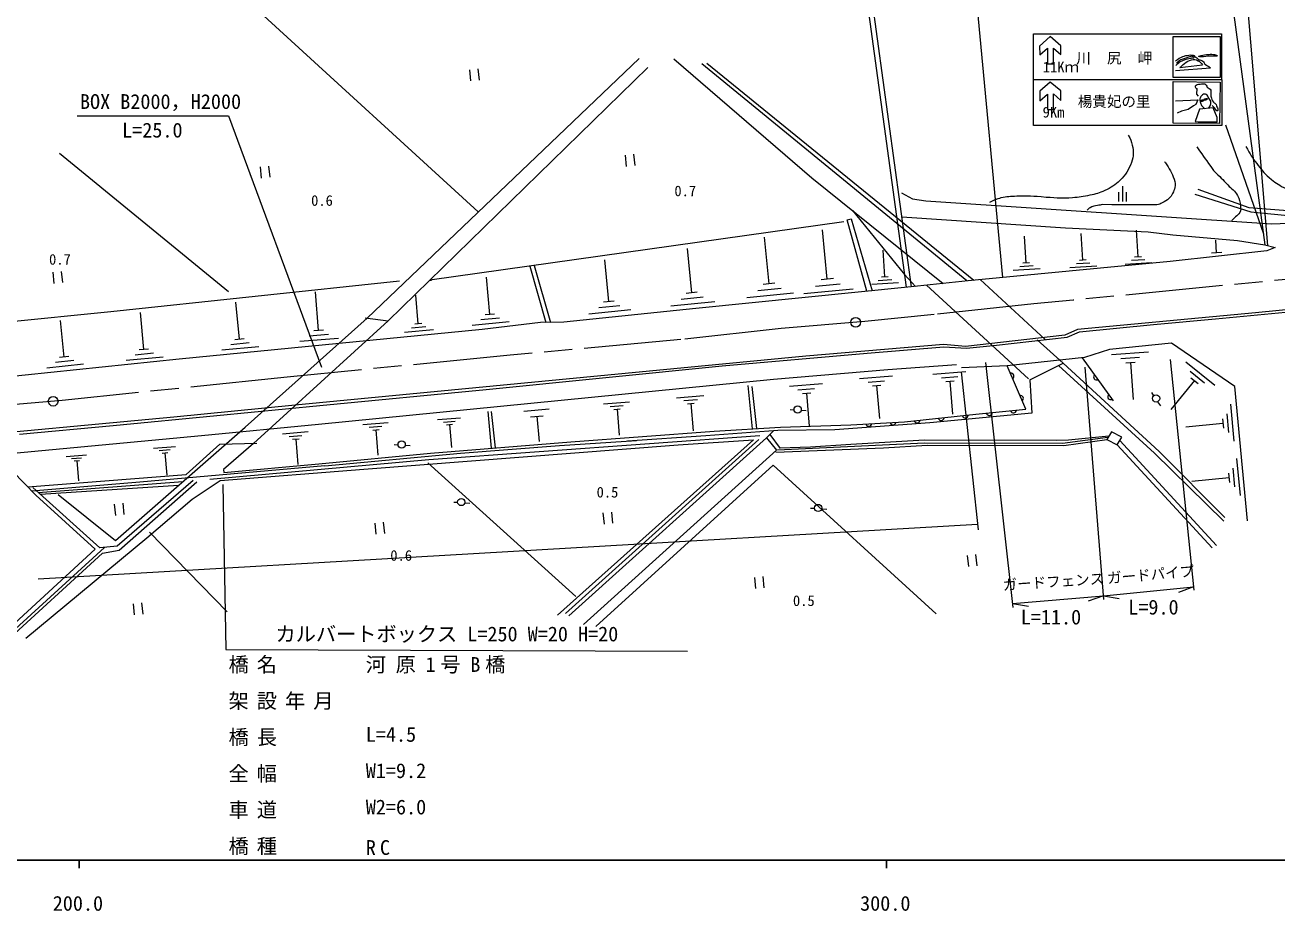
# Model space of a CAD drawing. Units: millimetres, scale not verified. Extents: x 40000 to 680000, y 20000 to 380000.
# Drawn here: x 261294 to 416357, y 198715 to 308476 of the extents above; entities that cross this region are included whole.
import ezdxf
from ezdxf.enums import TextEntityAlignment as Align

# ---------------------------------------------------------------- set-up
doc = ezdxf.new("R2010")
doc.units = ezdxf.units.MM
doc.header["$LTSCALE"] = 1000
doc.linetypes.add('CHAIN', pattern=[18.5, 12, -1.5, 3.5, -1.5])
for name, color, linetype, lineweight in [('M-BGD', 7, 'Continuous', 13), ('M-BMK', 2, 'CHAIN', 13), ('M-STR-HTXT', 7, 'Continuous', 13), ('M-TTL-BAND', 7, 'Continuous', 25)]:
    doc.layers.add(name, color=color, linetype=linetype, lineweight=lineweight)
doc.styles.add('ＭＳ ゴシック', font='')
doc.styles.get('ＭＳ ゴシック').set_extended_font_data('MS Gothic')

msp = doc.modelspace()

# ---------------------------------------------------------------- linework, layer by layer
at = {"layer": 'M-BGD'}
for p, q in [((317435, 285316), (290881, 309614)), ((303679, 272178), (337351, 304340)), ((306257, 271835), (338447, 303201)), ((316346, 302941), (316487, 301548)), ((317391, 303047), (317532, 301654)), ((377939, 276778), (345113, 303650)), ((345755, 303731), (378794, 276860)), ((403793, 302825), (408122, 303187)), ((404335, 303194), (407125, 303547)), ((386218, 301711), (409503, 301714)), ((409966, 296124), (414690, 282603)), ((286494, 275425), (265577, 292566)), ((335625, 292359), (335766, 290967)), ((336669, 292465), (336810, 291072)), ((290416, 290905), (290557, 289512)), ((291461, 291011), (291602, 289618)), ((397207, 288511), (397207, 286598)), ((396735, 287755), (396735, 286598)), ((397679, 287755), (397679, 286598)), ((363763, 285507), (370222, 277560)), ((362705, 284106), (311412, 276847)), ((360661, 276989), (360059, 283102)), ((385305, 278987), (385100, 282304)), ((392323, 279346), (392119, 282663)), ((399147, 279751), (398942, 283068)), ((343867, 275299), (343328, 280772)), ((353448, 276413), (352878, 282200)), ((408872, 280246), (408774, 281839)), ((333601, 274209), (333092, 279377)), ((367784, 277270), (367580, 280587)), ((392738, 279371), (391909, 279320)), ((400001, 279387), (398343, 279285)), ((399561, 279776), (398732, 279725)), ((409510, 280285), (408235, 280206)), ((264729, 277854), (264870, 276461)), ((265774, 277960), (265915, 276567)), ((323814, 278602), (325800, 271614)), ((324369, 278680), (326377, 271622)), ((387015, 278260), (383698, 278056)), ((386160, 278624), (384501, 278522)), ((385720, 279013), (384890, 278962)), ((394033, 278619), (390716, 278414)), ((393178, 278982), (391519, 278880)), ((400856, 279024), (397539, 278819)), ((311412, 276847), (311620, 276853)), ((318863, 272621), (318437, 277218)), ((354171, 276484), (352725, 276342)), ((362264, 276376), (359208, 276075)), ((361425, 277065), (359897, 276914)), ((369494, 276543), (366177, 276338)), ((368639, 276906), (366981, 276804)), ((368199, 277295), (367370, 277244)), ((370222, 277560), (371594, 276100)), ((372929, 276243), (385595, 264649)), ((379580, 276935), (387650, 269502)), ((297644, 270635), (297278, 275416)), ((310007, 271451), (309678, 275004)), ((345303, 274750), (342566, 274480)), ((344551, 275366), (343183, 275232)), ((356484, 275251), (350697, 274681)), ((354966, 275832), (352072, 275547)), ((363868, 275762), (357755, 275160)), ((287860, 269549), (287411, 274136)), ((336312, 273171), (331144, 272662)), ((334957, 273690), (332372, 273435)), ((334247, 274272), (332955, 274145)), ((346738, 274200), (341266, 273661)), ((266136, 267344), (265667, 271870)), ((276012, 268271), (275587, 272868)), ((288543, 258666), (303679, 272178)), ((289578, 256645), (306257, 271835)), ((303442, 272209), (306257, 271835)), ((310451, 271492), (309563, 271410)), ((321267, 271684), (316670, 271259)), ((320065, 272153), (317766, 271940)), ((319437, 272674), (318288, 272568)), ((298885, 270129), (296495, 269946)), ((298242, 270681), (297047, 270589)), ((311866, 270727), (308312, 270398)), ((310936, 271089), (309160, 270924)), ((276586, 268324), (275437, 268218)), ((290266, 268626), (285679, 268177)), ((289063, 269087), (286769, 268863)), ((288433, 269605), (287287, 269492)), ((300127, 269623), (295346, 269256)), ((386636, 269460), (389877, 266601)), ((267326, 266896), (265063, 266661)), ((266701, 267403), (265570, 267286)), ((278417, 267334), (273819, 266909)), ((277214, 267802), (274916, 267590)), ((392210, 267261), (396064, 261901)), ((395847, 267669), (400453, 267983)), ((397037, 267172), (399340, 267329)), ((397652, 266635), (398804, 266714)), ((405065, 266766), (408652, 263859)), ((268516, 266447), (263990, 265978)), ((373723, 265208), (377814, 265543)), ((398228, 266674), (398542, 262068)), ((405599, 265591), (407392, 264138)), ((350818, 263827), (351372, 258448)), ((351306, 263713), (351901, 258479)), ((355967, 263725), (360058, 264061)), ((364646, 264665), (368737, 265001)), ((365711, 264238), (367756, 264406)), ((366264, 263768), (367287, 263852)), ((366775, 263810), (367111, 259719)), ((374788, 264780), (376833, 264948)), ((375341, 264311), (376364, 264395)), ((375852, 264353), (376188, 260262)), ((406132, 264416), (403225, 260830)), ((405683, 264780), (406580, 264053)), ((341997, 262307), (345386, 262585)), ((342879, 261953), (344573, 262092)), ((357031, 263298), (359077, 263465)), ((357585, 262828), (358607, 262912)), ((358096, 262870), (358431, 258779)), ((400803, 262951), (401076, 262548)), ((294763, 261367), (279729, 259896)), ((318608, 260594), (319020, 256059)), ((319044, 260579), (319542, 256101)), ((323070, 260655), (326196, 260911)), ((332951, 261548), (336158, 261811)), ((333785, 261213), (335389, 261345)), ((334219, 260845), (335021, 260911)), ((334620, 260878), (334883, 257670)), ((343337, 261564), (344184, 261634)), ((343761, 261599), (344039, 258210)), ((356056, 260842), (356541, 260811)), ((357429, 260752), (358049, 260712)), ((401575, 261811), (401923, 261296)), ((410597, 261507), (411030, 256910)), ((303113, 258976), (306256, 259233)), ((312371, 259591), (315237, 259826)), ((313117, 259292), (314550, 259409)), ((313505, 258963), (314221, 259022)), ((313863, 258992), (314098, 256127)), ((323916, 259937), (325479, 260065)), ((324697, 260001), (324954, 256875)), ((409664, 259100), (405068, 258668)), ((409610, 259675), (409719, 258526)), ((410131, 260303), (410347, 258005)), ((293191, 257842), (296351, 258101)), ((294014, 257512), (295594, 257642)), ((303931, 258647), (305502, 258776)), ((304356, 258287), (305141, 258351)), ((304749, 258319), (305006, 255176)), ((353136, 257350), (354010, 258181)), ((353549, 257743), (354827, 256028)), ((277197, 256044), (279941, 256269)), ((277911, 255757), (279283, 255870)), ((294441, 257149), (295231, 257214)), ((294836, 257182), (295095, 254022)), ((307010, 256501), (307495, 256470)), ((308383, 256412), (309003, 256371)), ((327234, 235364), (351530, 257095)), ((328245, 235563), (352197, 257117)), ((396567, 256454), (408344, 243686)), ((396896, 257004), (408875, 243978)), ((266400, 255034), (268908, 255240)), ((267053, 254772), (268307, 254875)), ((267392, 254485), (268019, 254536)), ((267705, 254510), (267911, 252003)), ((278282, 255443), (278968, 255499)), ((278625, 255471), (278850, 252727)), ((330470, 234217), (354379, 255795)), ((411357, 254780), (411789, 250184)), ((311180, 254215), (329505, 237680)), ((410370, 252948), (410478, 251799)), ((410890, 253577), (411107, 251279)), ((262933, 250540), (280821, 251906)), ((280284, 251436), (263209, 250292)), ((410424, 252374), (405828, 251941)), ((262239, 251163), (270542, 243699)), ((272349, 249114), (272490, 247722)), ((273394, 249220), (273535, 247827)), ((314394, 249374), (314880, 249343)), ((315767, 249284), (316388, 249244)), ((333914, 248137), (334055, 246744)), ((358591, 248636), (359077, 248605)), ((359965, 248547), (360585, 248506)), ((304618, 246781), (304759, 245388)), ((305663, 246886), (305804, 245494)), ((332869, 248031), (333010, 246638)), ((276717, 245643), (286322, 235793)), ((258173, 231946), (271129, 243762)), ((258554, 231726), (270884, 243027)), ((377993, 242770), (378134, 241377)), ((379037, 242876), (379179, 241483)), ((351635, 240039), (351776, 238646)), ((352680, 240144), (352821, 238751)), ((274684, 236777), (274825, 235384)), ((275729, 236883), (275870, 235490))]:
    msp.add_line(p, q, dxfattribs=at)
for points in [[(412016, 323549), (412048, 318759), (415171, 281168)], [(341661, 304289), (358746, 289542), (375006, 276465)], [(406638, 299672), (406444, 299901), (406458, 300621)], [(403796, 299094), (406548, 299198), (406309, 298647), (406029, 298471), (405364, 298014), (404523, 297806), (404014, 297567)], [(369863, 287695), (371229, 286924), (372868, 286715), (415732, 283836), (423926, 284170), (432587, 285580), (448910, 287427), (450939, 283837)], [(406204, 287533), (413105, 285352), (424331, 284236)], [(406562, 288157), (412871, 285867), (424097, 284986), (427967, 285516), (448285, 288028)], [(369908, 284697), (390160, 283338), (400387, 282843), (403472, 282500), (411477, 281761), (414873, 281252), (416130, 280898), (415122, 280514), (403111, 279159), (378100, 276795), (371041, 276041), (344363, 273374)], [(365543, 275492), (363140, 284358), (363634, 284478), (366237, 275561)], [(307685, 276758), (271925, 272959), (258746, 271627)], [(260627, 257802), (272218, 258877), (285039, 260085), (297813, 261346), (318423, 263338), (347639, 266240), (365580, 267813), (375102, 268624), (377906, 268447), (381613, 268810), (390353, 269796), (391911, 270472), (401071, 271375), (408736, 272087), (442547, 275290)], [(445576, 275971), (413683, 272820), (391644, 270756), (390065, 270061), (377765, 268634), (375066, 268894), (358012, 267448), (294763, 261367)], [(344363, 273374), (328035, 271644), (325158, 271606)], [(325158, 271606), (317909, 270740), (280382, 267082), (258074, 264771), (247515, 264437), (234043, 264381), (221779, 265109), (187797, 271372)], [(412717, 247054), (411146, 263704), (403280, 269059), (395603, 268261), (392533, 267296), (382934, 266255), (377279, 266016)], [(180116, 246143), (182554, 260900), (184299, 262193), (204048, 258275), (218450, 256315), (229503, 255201), (239808, 254710), (248655, 254710), (259872, 255435), (283140, 257602), (297648, 259043), (354014, 264612), (368180, 265814), (376682, 266412)], [(289578, 256645), (285883, 253391), (285914, 253048), (297674, 254127), (311508, 255451), (328876, 256856), (346630, 258170), (354856, 258653), (363564, 258933), (370232, 259307), (379049, 260273), (385234, 260880), (382934, 266255)], [(385764, 264513), (389877, 266601), (401756, 255649), (409897, 247456)], [(389296, 266306), (401208, 255428), (409792, 247000)], [(385764, 264513), (386013, 260397), (373363, 259182), (361601, 258341), (354544, 258248), (345633, 257593), (335912, 256908)], [(279729, 259896), (250491, 257160), (235046, 257140), (226104, 257562), (219612, 258133), (214752, 258850), (209788, 259712), (191186, 263584)], [(265417, 250297), (272505, 244626), (288543, 258666)], [(352319, 257582), (311307, 254588), (284185, 252186)], [(354782, 256088), (358594, 256237), (363579, 256563), (372698, 257066), (389017, 257058), (390528, 257074), (395553, 257573)], [(261411, 232508), (276382, 244924), (282013, 249726), (285448, 252039), (303259, 253469), (342181, 256452), (351530, 257095)], [(261625, 251249), (281239, 252776), (285403, 256541), (290015, 256655)], [(298434, 253851), (315212, 255450), (327472, 256385), (337043, 256988)], [(328662, 235264), (353136, 257350), (354379, 255795)], [(354282, 255543), (367639, 256095), (373043, 256412), (389960, 256365), (395288, 257133)], [(395429, 257367), (389792, 256627), (372695, 256683), (354497, 255814)], [(258481, 232912), (269974, 243526), (262613, 250244), (259762, 253142)], [(298434, 253851), (275522, 251835), (262149, 250716)], [(374157, 235508), (353948, 253935), (331990, 233948)], [(282123, 252040), (272691, 243930), (270542, 243699)], [(270884, 243027), (272971, 243400), (282588, 251868)]]:
    msp.add_lwpolyline(points, dxfattribs=at)
for points in [[(386221, 307393), (409496, 307385), (409509, 296040), (386216, 296049)], [(388247, 307064), (386958, 305874), (386984, 304775), (387926, 305610), (387922, 303674), (388672, 303677), (388677, 305601), (389588, 304810), (389588, 305890)], [(403498, 307046), (409339, 307046), (409334, 301975), (403491, 301980)], [(388266, 301380), (386971, 300289), (386978, 299103), (387922, 299929), (387926, 298001), (388683, 298003), (388678, 299954), (389602, 299120), (389608, 300307)], [(403495, 301460), (409330, 301377), (409254, 296295), (403499, 296305)], [(406617, 296501), (408971, 296501), (408971, 297013), (408452, 298232), (406776, 298038), (406236, 296536)], [(395861, 258084), (395288, 257133), (396567, 256454), (397144, 257419)]]:
    msp.add_lwpolyline(points, close=True, dxfattribs=at)
for centre, radius in [((364173, 271647), 600), ((264777, 261868), 600), ((401381, 262217), 450), ((356990, 260849), 450), ((307944, 256508), 450), ((315328, 249381), 450), ((359525, 248643), 450)]:
    msp.add_circle(centre, radius, dxfattribs=at)
for centre, start, end in [((383411, 264972), 303.55942, 102.7817), ((394015, 264864), 136.10921, 295.3315), ((384591, 262214), 303.55942, 102.7817), ((395766, 262428), 136.10921, 295.3315), ((383714, 260787), 196.37618, 355.59847), ((365798, 259135), 193.45907, 352.68136), ((368793, 259296), 193.45907, 352.68136), ((371780, 259536), 196.37618, 355.59847), ((374763, 259849), 196.37618, 355.59847), ((377747, 260162), 196.37618, 355.59847), ((380730, 260474), 196.37618, 355.59847)]:
    msp.add_arc(centre, 366, start, end, dxfattribs=at)
for points, knots in [([(403809, 304023), (404189, 304307), (404322, 304440), (404713, 304577), (404907, 304645), (405019, 304674), (405221, 304711), (405518, 304764), (405701, 304801), (405992, 304724), (406149, 304683), (406200, 304579), (406329, 304480), (406475, 304368), (406518, 304243), (406689, 304175), (406779, 304140), (406842, 304164), (406934, 304134), (407130, 304068), (407213, 303958), (407344, 303797), (407386, 303745), (407384, 303701), (407409, 303640), (407409, 303640), (407409, 303640), (407409, 303640)], [0, 0, 0, 0, 1, 1, 1, 2, 2, 2, 3, 3, 3, 4, 4, 4, 5, 5, 5, 6, 6, 6, 7, 7, 7, 8, 8, 8, 9, 9, 9, 9]), ([(405812, 304609), (405336, 304476), (405195, 304445), (404815, 304295), (404627, 304221), (404513, 304196), (404339, 304092), (404155, 303982), (404090, 303915), (403915, 303741)], [0, 0, 0, 0, 1, 1, 1, 2, 2, 2, 3, 3, 3, 3]), ([(404335, 303194), (404576, 303449), (404666, 303536), (404912, 303714), (405216, 303934), (405397, 304086), (405766, 304157), (406089, 304218), (406310, 304212), (406601, 304060), (406855, 303927), (406957, 303794), (407125, 303547)], [0, 0, 0, 0, 1, 1, 1, 2, 2, 2, 3, 3, 3, 4, 4, 4, 4]), ([(404339, 303926), (404893, 304170), (405081, 304291), (405595, 304369), (405771, 304396), (405871, 304397), (406047, 304415), (406047, 304415), (406047, 304415), (406047, 304415)], [0, 0, 0, 0, 1, 1, 1, 2, 2, 2, 3, 3, 3, 3]), ([(406047, 304415), (406088, 304461), (406150, 304520), (406117, 304581), (406097, 304617), (406046, 304636), (406034, 304646), (406034, 304646), (406034, 304646), (406034, 304646)], [0, 0, 0, 0, 1, 1, 1, 2, 2, 2, 3, 3, 3, 3]), ([(408997, 304673), (408987, 304667), (408920, 304628), (408909, 304622), (408909, 304622), (408909, 304622), (408909, 304622), (408906, 304622), (408572, 304644), (408355, 304636), (407929, 304619), (407691, 304593), (407266, 304553), (407149, 304542), (407083, 304506), (406966, 304520), (406860, 304533), (406772, 304495), (406698, 304571), (406685, 304584), (406692, 304603), (406689, 304617), (406689, 304617), (406689, 304617), (406689, 304617)], [0, 0, 0, 0, 1, 1, 1, 2, 2, 2, 3, 3, 3, 4, 4, 4, 5, 5, 5, 6, 6, 6, 7, 7, 7, 8, 8, 8, 8]), ([(406689, 304617), (407125, 304728), (407263, 304766), (407640, 304806), (407975, 304842), (408173, 304903), (408503, 304834), (408702, 304793), (408789, 304767), (408997, 304673)], [0, 0, 0, 0, 1, 1, 1, 2, 2, 2, 3, 3, 3, 3]), ([(406457, 300569), (406416, 300582), (406398, 300593), (406366, 300618), (406307, 300664), (406278, 300712), (406276, 300787), (406273, 300891), (406270, 300975), (406349, 301042), (406435, 301115), (406514, 301107), (406625, 301131), (406780, 301164), (406871, 301164), (407030, 301176), (407180, 301187), (407272, 301237), (407414, 301190), (407499, 301161), (407528, 301106), (407586, 301037), (407659, 300950), (407648, 300863), (407727, 300781), (407805, 300699), (407881, 300693), (407967, 300621), (408057, 300546), (408093, 300489), (408174, 300405), (408174, 300405), (408174, 300405), (408174, 300405)], [0, 0, 0, 0, 1, 1, 1, 2, 2, 2, 3, 3, 3, 4, 4, 4, 5, 5, 5, 6, 6, 6, 7, 7, 7, 8, 8, 8, 9, 9, 9, 10, 10, 10, 11, 11, 11, 11]), ([(407826, 298160), (407908, 298238), (407934, 298273), (407991, 298355), (408115, 298530), (408181, 298654), (408185, 298869), (408190, 299109), (408045, 299218), (407924, 299426), (407816, 299610), (407766, 299737), (407591, 299860), (407524, 299907), (407476, 299936), (407394, 299931), (407280, 299923), (407213, 299886), (407127, 299811), (406977, 299680), (406890, 299589), (406825, 299401), (406808, 299353), (406800, 299323), (406800, 299272), (406802, 299147), (406822, 299077), (406853, 298955), (406897, 298779), (406924, 298677), (407016, 298521), (407094, 298388), (407180, 298344), (407284, 298229), (407326, 298182), (407339, 298168), (407391, 298109)], [0, 0, 0, 0, 1, 1, 1, 2, 2, 2, 3, 3, 3, 4, 4, 4, 5, 5, 5, 6, 6, 6, 7, 7, 7, 8, 8, 8, 9, 9, 9, 10, 10, 10, 11, 11, 11, 12, 12, 12, 12]), ([(407024, 299015), (407086, 299005), (407125, 299010), (407184, 299033), (407268, 299065), (407286, 299138), (407371, 299166), (407413, 299180), (407442, 299157), (407486, 299168), (407586, 299194), (407698, 299189), (407722, 299289), (407730, 299327), (407698, 299355), (407662, 299369), (407567, 299408), (407487, 299386), (407402, 299328), (407367, 299305), (407380, 299262), (407346, 299238), (407292, 299201), (407244, 299223), (407180, 299207), (407105, 299189), (407043, 299205), (406991, 299148), (406962, 299116), (406949, 299078), (406969, 299039), (406979, 299018), (407001, 299018), (407024, 299015)], [0, 0, 0, 0, 1, 1, 1, 2, 2, 2, 3, 3, 3, 4, 4, 4, 5, 5, 5, 6, 6, 6, 7, 7, 7, 8, 8, 8, 9, 9, 9, 10, 10, 10, 11, 11, 11, 11]), ([(408187, 299648), (408279, 299326), (408302, 299176), (408488, 298940), (408600, 298799), (408725, 298772), (408818, 298617), (408876, 298520), (408878, 298450), (408919, 298343), (408959, 298239), (409002, 298188), (409027, 298079), (409041, 298017), (409057, 297981), (409045, 297919), (409040, 297892), (409035, 297871), (409011, 297857), (408962, 297828), (408878, 297892), (408870, 297894), (408870, 297894), (408870, 297894), (408870, 297894)], [0, 0, 0, 0, 1, 1, 1, 2, 2, 2, 3, 3, 3, 4, 4, 4, 5, 5, 5, 6, 6, 6, 7, 7, 7, 8, 8, 8, 8]), ([(397940, 294839), (398225, 294336), (398315, 294103), (398438, 293593), (398634, 292782), (398600, 292248), (398329, 291459), (397998, 290491), (397640, 289981), (396927, 289247), (396305, 288604), (395832, 288359), (395027, 287969), (394348, 287640), (393924, 287544), (393189, 287377), (392361, 287190), (391884, 287140), (391039, 287066), (389759, 286954), (389273, 287020), (387752, 287128)], [0, 0, 0, 0, 1, 1, 1, 2, 2, 2, 3, 3, 3, 4, 4, 4, 5, 5, 5, 6, 6, 6, 7, 7, 7, 7]), ([(412509, 293431), (413080, 292417), (413257, 292092), (413848, 291312), (414398, 290587), (414705, 290165), (415391, 289567)], [0, 0, 0, 0, 1, 1, 1, 2, 2, 2, 2]), ([(402433, 291562), (402484, 291490), (402496, 291468), (402536, 291406), (403032, 290649), (403329, 290216), (403627, 289360), (403758, 288984), (403785, 288734), (403710, 288343), (403652, 288040), (403576, 287876), (403430, 287605), (403293, 287353), (403196, 287216), (402993, 287013), (402710, 286730), (402502, 286617), (402142, 286442), (401891, 286320), (401788, 286280), (401477, 286182)], [0, 0, 0, 0, 1, 1, 1, 2, 2, 2, 3, 3, 3, 4, 4, 4, 5, 5, 5, 6, 6, 6, 7, 7, 7, 7]), ([(408511, 290454), (409369, 289602), (409602, 289379), (410271, 288662), (410747, 288152), (411168, 287967), (411471, 287338), (411696, 286871), (411787, 286577), (411829, 286060), (411854, 285750), (411915, 285540), (411767, 285266), (411622, 284997), (411436, 284922), (411222, 284705), (411046, 284528), (410990, 284472), (410770, 284253)], [0, 0, 0, 0, 1, 1, 1, 2, 2, 2, 3, 3, 3, 4, 4, 4, 5, 5, 5, 6, 6, 6, 6]), ([(415391, 289567), (416181, 288957), (416443, 288742), (417200, 288352), (417858, 288012), (418269, 287911), (418958, 287639), (419807, 287304), (420321, 287205), (421139, 286801), (421959, 286397), (422590, 286252), (423064, 285472), (423136, 285354), (423180, 285302), (423230, 285160)], [0, 0, 0, 0, 1, 1, 1, 2, 2, 2, 3, 3, 3, 4, 4, 4, 5, 5, 5, 5]), ([(387752, 287128), (386060, 287261), (385538, 287342), (384122, 287253), (383359, 287204), (382912, 287250), (382174, 287050), (381607, 286896), (381381, 286803), (380772, 286505)], [0, 0, 0, 0, 1, 1, 1, 2, 2, 2, 3, 3, 3, 3]), ([(394789, 286224), (394481, 286189), (394388, 286174), (394134, 286120), (393769, 286043), (393536, 286039), (393220, 285840), (393059, 285738), (392988, 285689), (392836, 285538)], [0, 0, 0, 0, 1, 1, 1, 2, 2, 2, 3, 3, 3, 3])]:
    msp.add_open_spline(points, degree=3, knots=knots, dxfattribs=at)
for points in [[(403850, 303474), (404095, 303700), (404095, 303700), (404339, 303926)], [(405812, 304609), (405923, 304628), (405923, 304628), (406034, 304646)], [(407409, 303640), (407766, 303414), (407766, 303414), (408122, 303187)], [(408174, 300405), (408181, 300027), (408181, 300027), (408187, 299648)], [(408870, 297894), (408605, 298210), (408605, 298210), (408341, 298525)], [(406439, 293382), (407475, 291918), (407475, 291918), (408511, 290454)], [(401477, 286182), (398133, 286203), (398133, 286203), (394789, 286224)]]:
    msp.add_open_spline(points, degree=3, dxfattribs=at)
at = {"layer": 'M-BMK'}
msp.add_lwpolyline([(563143, 292465), (558431, 291580), (547666, 290064), (527432, 287285), (517658, 286044), (489830, 283575), (469585, 281742), (461312, 281277), (428016, 277975), (391121, 274391), (386258, 273940), (373888, 272625), (365299, 271741), (354941, 270872), (342515, 269499), (321364, 267571), (293757, 264848), (265910, 261968), (258167, 261286)], dxfattribs=at)
at = {"layer": 'M-STR-HTXT'}
for p, q in [((409183, 323253), (414873, 281252)), ((364665, 318215), (370438, 275981)), ((378432, 319145), (382349, 277196)), ((365430, 316981), (371041, 276041)), ((403128, 267025), (406072, 238465)), ((377225, 265502), (379328, 245920)), ((380274, 266664), (383659, 236295)), ((392564, 266106), (394891, 237308)), ((262913, 239855), (379251, 246640)), ((394854, 237758), (406028, 238893)), ((406028, 238893), (404160, 238184)), ((383601, 236814), (394854, 237758)), ((394854, 237758), (392974, 237081)), ((394854, 237758), (396829, 237438)), ((383601, 236814), (385569, 236460))]:
    msp.add_line(p, q, dxfattribs=at)
for points in [[(267732, 297240), (286477, 297224), (298000, 266082)], [(285786, 251538), (286165, 231115), (343338, 230901)]]:
    msp.add_lwpolyline(points, dxfattribs=at)
at = {"layer": 'M-TTL-BAND'}
for p, q in [((40000, 205000), (579000, 205000)), ((268000, 205000), (268000, 204000)), ((368000, 205000), (368000, 204000))]:
    msp.add_line(p, q, dxfattribs=at)

# ---------------------------------------------------------------- texts
at = {"layer": 'M-BGD', "style": 'ＭＳ ゴシック'}
for s, p in [('11Kｍ', (387348, 302215)), ('楊貴妃の里', (391692, 297948)), ('9Km', (387332, 296622)), ('0.7', (341723, 286870)), ('0.6', (296727, 285683)), ('0.7', (264269, 278388)), ('0.5', (332089, 249546)), ('0.6', (306537, 241706)), ('0.5', (356407, 236103))]:
    msp.add_text(s, height=1320, dxfattribs=at).set_placement(p, align=Align.BOTTOM_LEFT)
at = {"layer": 'M-BGD', "insert": (391499, 303565), "char_height": 1320, "attachment_point": 7, "style": 'ＭＳ ゴシック'}
msp.add_mtext('\\T2.11;川尻岬', dxfattribs=at)
at = {"layer": 'M-STR-HTXT', "style": 'ＭＳ ゴシック'}
for s, p in [('BOX B2000，H2000', (268098, 297529)), ('L=25.0', (273321, 293989)), ('L=9.0', (397941, 234890)), ('L=11.0', (384621, 233663)), ('カルバートボックス L=250 W=20 H=20', (292320, 231566)), ('L=4.5', (303499, 219129)), ('W1=9.2', (303499, 214629)), ('W2=6.0', (303499, 210129))]:
    msp.add_text(s, height=1833, dxfattribs=at).set_placement(p, align=Align.BOTTOM_LEFT)
for s, rotation, p in [('ガードフェンス', 3.752, (382446, 238045)), ('ガードパイプ', 4.929, (395417, 238886))]:
    msp.add_text(s, height=1320, rotation=rotation, dxfattribs=at).set_placement(p, align=Align.BOTTOM_LEFT)
at = {"layer": 'M-STR-HTXT', "char_height": 1833, "attachment_point": 7, "style": 'ＭＳ ゴシック'}
for s, insert in [('\\T1.4;橋名', (286499, 228129)), ('\\T1.48;河原1号B橋', (303499, 228129)), ('\\T1.4;架設年月', (286499, 223629)), ('\\T1.4;橋長', (286499, 219129)), ('\\T1.4;全幅', (286499, 214629)), ('\\T1.4;車道', (286499, 210129)), ('\\T1.4;橋種', (286499, 205629)), ('\\T1.4;RC', (303499, 205629))]:
    msp.add_mtext(s, dxfattribs=dict(at, insert=insert))
at = {"layer": 'M-TTL-BAND', "style": 'ＭＳ ゴシック'}
for s, p in [('200.0', (267844, 198195)), ('300.0', (367844, 198195))]:
    msp.add_text(s, height=1833, dxfattribs=at).set_placement(p, align=Align.BOTTOM_CENTER)

doc.saveas('drawing.dxf')
